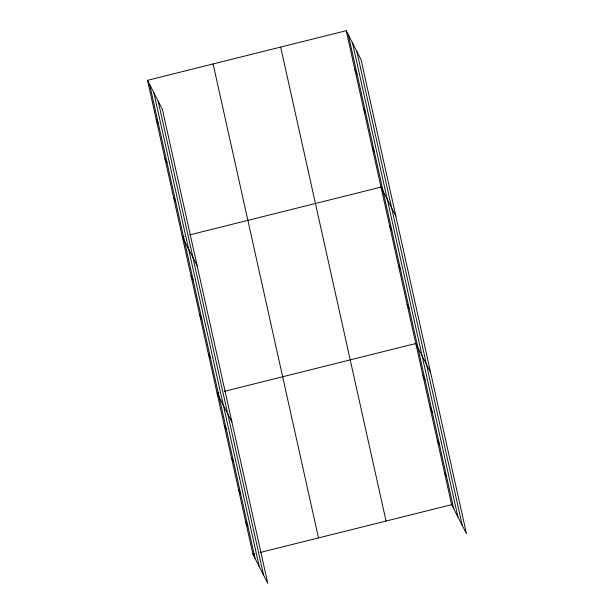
<?xml version="1.0" encoding="UTF-8"?>
<svg xmlns="http://www.w3.org/2000/svg" width="614" height="614" viewBox="0 0 614 614"><rect width="100%" height="100%" fill="white"/><g stroke="black" fill="none" stroke-linecap="round" stroke-linejoin="round"><path stroke-width="0.92" d="M147.529 80.334L162.372 109.33L267.773 583.3L252.937 554.304L147.529 80.334L346.227 30.7L361.063 59.696L466.471 533.666L451.628 504.67L346.227 30.7M184.139 236.29L182.312 236.743L197.155 265.739M189.596 234.924L381.01 187.109L395.846 216.105M218.922 392.699L217.095 393.152L231.938 422.148M224.379 391.333L415.793 343.518L430.629 372.514M252.937 554.304L254.756 553.843M260.221 552.477L451.628 504.67M354.923 69.804L357.018 73.895M363.618 108.908L365.714 112.999M372.314 148.005L374.41 152.103M389.706 226.213L391.801 230.311M398.402 265.317L400.497 269.408M407.097 304.414L409.193 308.512M422.962 375.745L425.057 379.843M430.13 407.98L432.225 412.071M437.298 440.207L439.394 444.306M444.459 472.435L446.562 476.533M156.225 119.438L158.32 123.529M164.92 158.535L167.016 162.633M173.616 197.639L175.711 201.737M191.008 275.847L193.103 279.938M199.703 314.944L201.799 319.042M208.399 354.048L210.495 358.146M224.263 425.379L226.359 429.478M231.432 457.614L233.527 461.705M238.6 489.842L240.696 493.94M245.769 522.069L247.864 526.167M356.857 51.484L462.265 525.446M352.528 43.011L457.929 516.98M348.322 34.798L453.723 508.76M280.659 47.078L386.06 521.048M213.096 63.956L318.505 537.918M158.166 101.118L263.567 575.08M153.83 92.645L259.238 566.615M149.624 84.433L255.033 558.395"/></g></svg>
